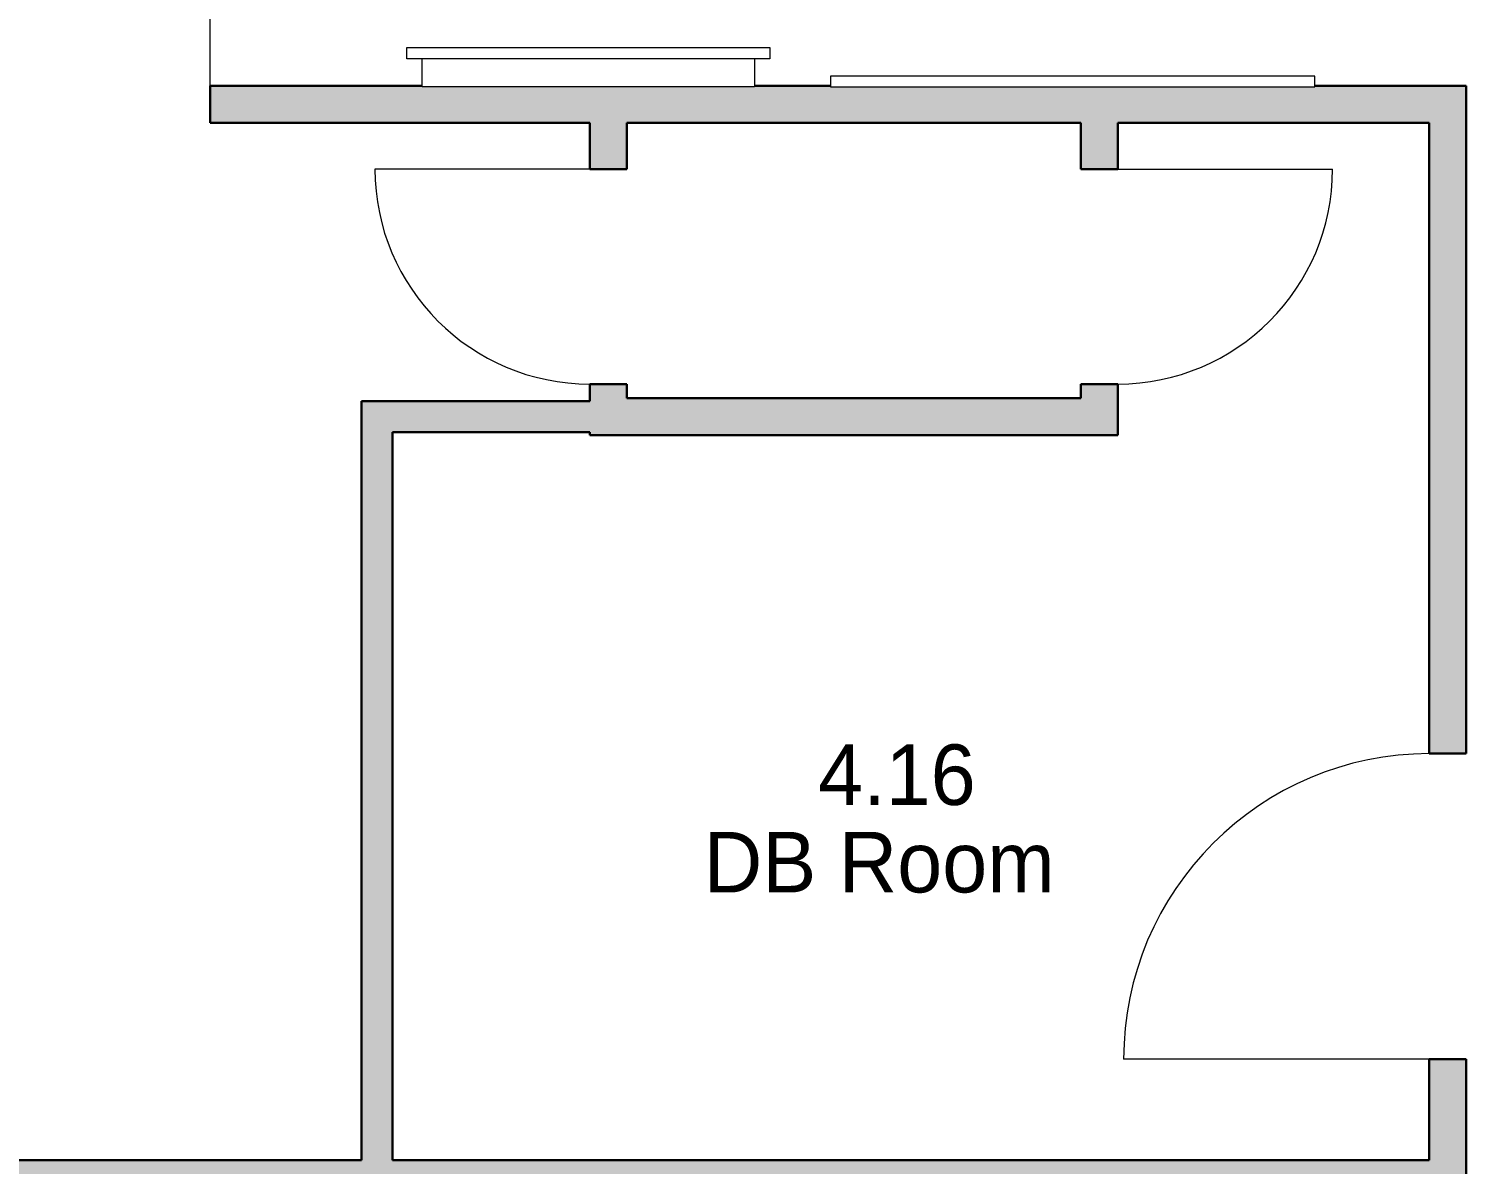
# Model space of a CAD drawing. Header units: millimetres. Extents: x 79795 to 317870, y -36033 to 97293.
# Drawn here: x 220099 to 224849, y 20794 to 24546 of the extents above; entities that cross this region are included whole.
import ezdxf

# ---------------------------------------------------------------- set-up
doc = ezdxf.new("R2010")
doc.units = ezdxf.units.MM
doc.header["$MEASUREMENT"] = 0
for name, color, linetype, lineweight in [('A-AREA-IDEN', 7, 'CONTINUOUS', 9), ('CSM-STL-XX-ZZ-M3-A-XXXX-00001_detached _19_04_21__rvt-1-Level 4$0$A-DOOR', 4, 'CONTINUOUS', 9), ('CSM-STL-XX-ZZ-M3-A-XXXX-00001_detached _19_04_21__rvt-1-Level 4$0$A-WALL', 7, 'CONTINUOUS', 9), ('CSM-STL-XX-ZZ-M3-A-XXXX-00001_detached _19_04_21__rvt-1-Level 4$0$A-WALL-PATT', 7, 'CONTINUOUS', 9), ('CSM-STL-XX-ZZ-M3-A-XXXX-00001_detached _19_04_21__rvt-1-Level 4$0$E-ELEC-EQPM', 8, 'CONTINUOUS', 9), ('CSM-STL-XX-ZZ-M3-A-XXXX-00001_detached _19_04_21__rvt-1-Level 4$0$I-FURN', 8, 'CONTINUOUS', 9), ('CSM-STL-XX-ZZ-M3-A-XXXX-00001_detached _19_04_21__rvt-1-Level 4$0$I-WALL', 7, 'CONTINUOUS', 9)]:
    doc.layers.add(name, color=color, linetype=linetype, lineweight=lineweight)
doc.styles.add('Century Gothic', font='GOTHIC.TTF', dxfattribs={"height": 200})

msp = doc.modelspace()

# ---------------------------------------------------------------- hatches: boundary and pattern name
at = {"layer": 'CSM-STL-XX-ZZ-M3-A-XXXX-00001_detached _19_04_21__rvt-1-Level 4$0$A-WALL-PATT'}
h = msp.add_hatch(color=256, dxfattribs=at)
h.paths.add_polyline_path([(216830.8, 24235.3), (219688.8, 24235.3), (219688.8, 24357.3), (216830.8, 24357.3)], flags=0)
h.paths.add_polyline_path([(220698.8, 24235.3), (221953.2, 24235.3), (221953.2, 24354.7), (221399.1, 24354.7), (221399.1, 24357.3), (220698.8, 24357.3)], flags=0)
for points in [[(221953.2, 24235.3), (223661.4, 24235.3), (223661.4, 24354.7), (222748.3, 24354.7), (222748.3, 24357.3), (222497.5, 24357.3), (222497.5, 24354.7), (221953.2, 24354.7)], [(223766.6, 24235.3), (224726.8, 24235.3), (224726.8, 24357.3), (224348.3, 24357.3), (224348.3, 24354.7), (223661.4, 24354.7), (223661.4, 24235.3), (223697.2, 24235.3)], [(223575.2, 23203.3), (223575.2, 23325.3), (221953.2, 23325.3), (221953.2, 23203.3), (222570.7, 23203.3)], [(221198.8, 20685.3), (221300.8, 20685.3), (221300.8, 23315.3), (221198.8, 23315.3), (221198.8, 20807.3)], [(221953.2, 23213.3), (221953.2, 23315.3), (221300.8, 23315.3), (221300.8, 23213.3)], [(221198.8, 20685.3), (221198.8, 20807.3), (216830.8, 20807.3), (216830.8, 20685.3), (220178.7, 20685.3)], [(224726.8, 20685.3), (224726.8, 20807.3), (221300.8, 20807.3), (221300.8, 20685.3), (224364.6, 20685.3)]]:
    msp.add_hatch(color=256, dxfattribs=at).paths.add_polyline_path(points, flags=0)
h = msp.add_hatch(color=256, dxfattribs=at)
h.paths.add_polyline_path([(224726.8, 20685.3), (224848.8, 20685.3), (224848.8, 21140.8), (224726.8, 21140.8), (224726.8, 20807.3)], flags=0)
h.paths.add_polyline_path([(224726.8, 22150.8), (224848.8, 22150.8), (224848.8, 24357.3), (224726.8, 24357.3), (224726.8, 23587.4)], flags=0)
h = msp.add_hatch(color=256, dxfattribs=at)
h.paths.add_polyline_path([(222075.2, 23325.3), (222075.2, 23372.3), (221953.2, 23372.3), (221953.2, 23325.3)], flags=0)
h.paths.add_polyline_path([(221953.2, 24082.3), (222075.2, 24082.3), (222075.2, 24235.3), (221953.2, 24235.3)], flags=0)
h = msp.add_hatch(color=256, dxfattribs=at)
h.paths.add_polyline_path([(223575.2, 23203.3), (223697.2, 23203.3), (223697.2, 23372.3), (223575.2, 23372.3), (223575.2, 23325.3)], flags=0)
h.paths.add_polyline_path([(223575.2, 24082.3), (223697.2, 24082.3), (223697.2, 24235.3), (223575.2, 24235.3)], flags=0)

# ---------------------------------------------------------------- linework, layer by layer
at = {"layer": 'CSM-STL-XX-ZZ-M3-A-XXXX-00001_detached _19_04_21__rvt-1-Level 4$0$A-DOOR'}
for p, q in [((220698.8, 24357.3), (220698.8, 25367.3)), ((221953.2, 24082.3), (221243.2, 24082.3)), ((223697.2, 24082.3), (224407.2, 24082.3)), ((224726.8, 21140.8), (223716.8, 21140.8))]:
    msp.add_line(p, q, dxfattribs=at)
for centre, radius, start, end in [((220698.8, 24357.3), 1010, 90, 180), ((221953.2, 24082.3), 710, 180, 270), ((223697.2, 24082.3), 710, 270, 0), ((224726.8, 21140.8), 1010, 90, 180)]:
    msp.add_arc(centre, radius, start, end, dxfattribs=at)
at = {"layer": 'CSM-STL-XX-ZZ-M3-A-XXXX-00001_detached _19_04_21__rvt-1-Level 4$0$A-WALL', "lineweight": 30}
for p, q in [((221399.1, 24357.3), (220698.8, 24357.3)), ((220698.8, 24357.3), (220698.8, 24235.3)), ((224726.8, 24357.3), (224348.3, 24357.3)), ((224848.8, 24357.3), (224726.8, 24357.3)), ((224848.8, 22150.8), (224848.8, 24357.3)), ((220698.8, 24235.3), (221953.2, 24235.3)), ((223697.2, 24235.3), (224726.8, 24235.3)), ((224726.8, 24235.3), (224726.8, 22150.8)), ((224726.8, 22150.8), (224848.8, 22150.8)), ((224726.8, 21140.8), (224726.8, 20807.3)), ((224848.8, 21140.8), (224726.8, 21140.8)), ((224848.8, 20685.3), (224848.8, 21140.8)), ((221198.8, 20807.3), (216830.8, 20807.3)), ((224726.8, 20807.3), (221300.8, 20807.3))]:
    msp.add_line(p, q, dxfattribs=at)
at = {"layer": 'CSM-STL-XX-ZZ-M3-A-XXXX-00001_detached _19_04_21__rvt-1-Level 4$0$E-ELEC-EQPM'}
for p, q in [((221348.3, 24484.7), (222548.3, 24484.7)), ((221348.3, 24446.6), (221348.3, 24484.7)), ((221348.3, 24446.6), (221348.3, 24484.7)), ((221348.3, 24484.7), (222548.3, 24484.7)), ((222548.3, 24484.7), (222548.3, 24446.6)), ((222548.3, 24484.7), (222548.3, 24446.6)), ((221399.1, 24446.6), (221348.3, 24446.6)), ((222548.3, 24446.6), (221348.3, 24446.6)), ((221399.1, 24354.7), (221399.1, 24446.6)), ((221399.1, 24354.7), (221399.1, 24446.6)), ((222548.3, 24446.6), (222497.5, 24446.6)), ((222497.5, 24446.6), (222497.5, 24354.7)), ((222497.5, 24446.6), (222497.5, 24354.7)), ((222497.5, 24354.7), (221399.1, 24354.7)), ((222497.5, 24354.7), (221399.1, 24354.7))]:
    msp.add_line(p, q, dxfattribs=at)
at = {"layer": 'CSM-STL-XX-ZZ-M3-A-XXXX-00001_detached _19_04_21__rvt-1-Level 4$0$I-FURN'}
for p, q in [((224348.3, 24389.7), (222748.3, 24389.7)), ((222748.3, 24389.7), (222748.3, 24354.7)), ((224348.3, 24354.7), (224348.3, 24389.7)), ((222748.3, 24354.7), (224348.3, 24354.7))]:
    msp.add_line(p, q, dxfattribs=at)
at = {"layer": 'CSM-STL-XX-ZZ-M3-A-XXXX-00001_detached _19_04_21__rvt-1-Level 4$0$I-WALL', "lineweight": 30}
for p, q in [((222748.3, 24357.3), (222497.5, 24357.3)), ((221953.2, 24235.3), (221953.2, 24082.3)), ((222075.2, 24082.3), (222075.2, 24235.3)), ((222075.2, 24235.3), (223575.2, 24235.3)), ((223575.2, 24235.3), (223575.2, 24082.3)), ((223697.2, 24082.3), (223697.2, 24235.3)), ((221953.2, 24082.3), (222075.2, 24082.3)), ((223575.2, 24082.3), (223697.2, 24082.3)), ((221953.2, 23372.3), (221953.2, 23325.3)), ((222075.2, 23372.3), (221953.2, 23372.3)), ((222075.2, 23325.3), (222075.2, 23372.3)), ((223575.2, 23372.3), (223575.2, 23325.3)), ((223697.2, 23372.3), (223575.2, 23372.3)), ((223697.2, 23203.3), (223697.2, 23372.3)), ((221953.2, 23325.3), (221953.2, 23315.3)), ((223575.2, 23325.3), (222075.2, 23325.3)), ((221198.8, 23315.3), (221198.8, 20807.3)), ((221300.8, 23315.3), (221198.8, 23315.3)), ((221953.2, 23315.3), (221300.8, 23315.3)), ((221300.8, 20807.3), (221300.8, 23213.3)), ((221300.8, 23213.3), (221953.2, 23213.3)), ((221953.2, 23213.3), (221953.2, 23203.3)), ((221953.2, 23203.3), (223575.2, 23203.3)), ((223575.2, 23203.3), (223697.2, 23203.3))]:
    msp.add_line(p, q, dxfattribs=at)

# ---------------------------------------------------------------- texts
at = {"layer": 'A-AREA-IDEN', "style": 'Century Gothic'}
for s, p in [('4.16', (222707.5, 21981.3)), ('DB Room', (222329.7, 21692.3))]:
    msp.add_text(s, height=200, dxfattribs=at).set_placement(p)

doc.saveas('drawing.dxf')
